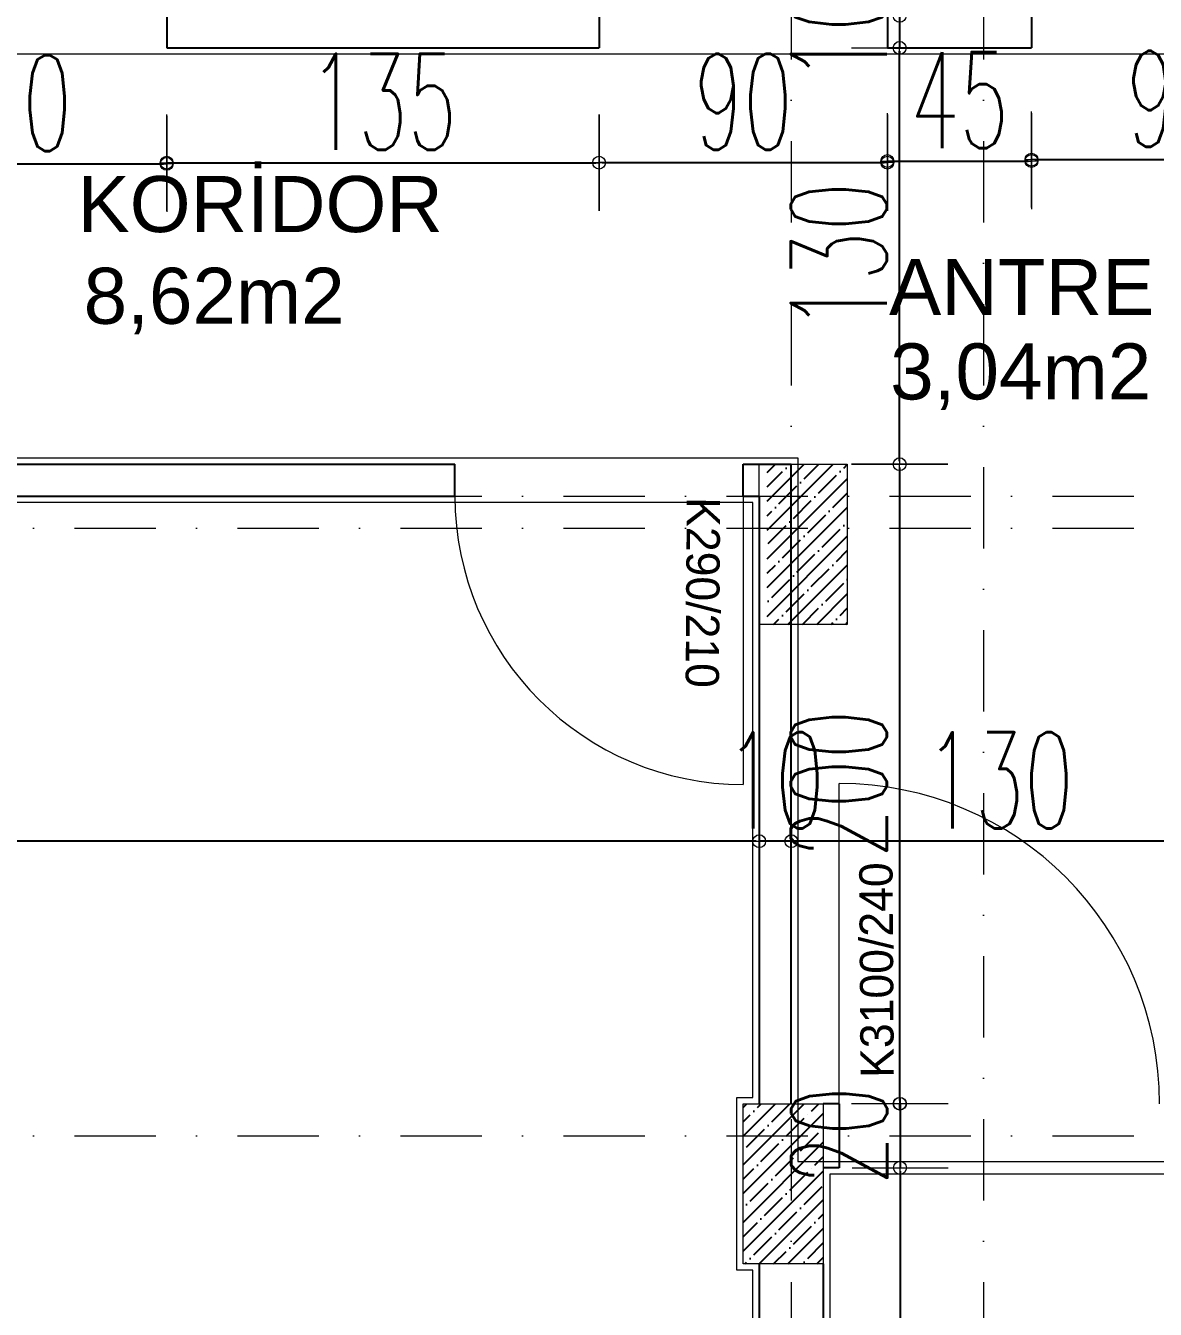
# Model space of a CAD drawing. Header units: millimetres. Extents: x -16104 to 67872, y -88009 to 12107.
# Drawn here: x 11393.1 to 11745.8, y -6313.7 to -5912.9 of the extents above; entities that cross this region are included whole.
import ezdxf

# ---------------------------------------------------------------- set-up
doc = ezdxf.new("R2010")
doc.units = ezdxf.units.MM
doc.linetypes.add('DASHDOTX2', pattern=[50.8, 25.4, -12.7, 0, -12.7])
doc.layers.get('0').update_dxf_attribs({"color": 241})
for name, color, linetype, lineweight in [('akslar', 144, 'Continuous', 20), ('duvar', 123, 'Continuous', 25), ('emsal&kolon', 1, 'Continuous', 5), ('kapı', 3, 'Continuous', 5), ('OLCU', 54, 'Continuous', 13), ('POZ', 36, 'Continuous', 18), ('SıVA', 40, 'Continuous', 9)]:
    doc.layers.add(name, color=color, linetype=linetype, lineweight=lineweight)
doc.styles.add('DIM', font='Txttw.shx', dxfattribs={"width": 0.6})
doc.styles.add('M2', font='stylu.ttf', dxfattribs={"height": 10})
doc.dimstyles.new('50', dxfattribs={"dimscale": 0, "dimtxt": 30, "dimasz": 1, "dimexe": 0, "dimexo": 2, "dimgap": 4, "dimtad": 1, "dimdec": 0, "dimzin": 0, "dimdsep": 46, "dimtxsty": 'DIM', "dimblk1": 'DOT', "dimblk2": 'DOT', "dimsah": 1, "dimcen": 1.5, "dimdle": 3, "dimse1": 1, "dimse2": 1, "dimclrd": 256, "dimclre": 9, "dimclrt": 256, "dimadec": 0, "dimazin": 0, "dimtfac": 0.24, "dimtdec": 0, "dimtix": 1, "dimtmove": 2, "dimatfit": 3, "dimldrblk": 'DOT', "dimfxl": 0, "dimtolj": 1, "dimtzin": 15, "dimarcsym": 0})

# ---------------------------------------------------------------- blocks, each defined once
blk = doc.blocks.new('DOT')
for p, q in [((0, 15), (0, -15)), ((-2, 0), (0, 0)), ((2, 0), (0, 0))]:
    blk.add_line(p, q)
blk.add_circle((0, 0), 2)
blk = doc.blocks.new('*D5669')
at = {"layer": 'Defpoints', "color": 0, "transparency": 16777216}
for p in [(11665.98, -5909.87), (11665.98, -5919.87), (11665.98, -5919.87)]:
    blk.add_point(p, dxfattribs=at)
at = {"layer": 'OLCU', "lineweight": -2, "transparency": 16777216}
for p, q in [((11665.98, -5908.87), (11665.98, -5907.87)), ((11665.98, -5909.87), (11665.98, -5919.87)), ((11665.98, -5920.87), (11665.98, -5921.87))]:
    blk.add_line(p, q, dxfattribs=at)
for p, rotation in [((11665.98, -5909.87), 270), ((11665.98, -5919.87), 90)]:
    blk.add_blockref('DOT', p, dxfattribs=dict(at, rotation=rotation))
at = {"layer": 'OLCU', "transparency": 16777216, "insert": (11646.98, -5914.87), "char_height": 30, "attachment_point": 5, "rotation": 90, "style": 'DIM'}
blk.add_mtext('\\A1;10', dxfattribs=at)
blk = doc.blocks.new('*D5970')
at = {"layer": 'Defpoints', "color": 0, "transparency": 16777216}
for p in [(11649.65, -5919.87), (11665.98, -5919.87), (11632.15, -6049.87)]:
    blk.add_point(p, dxfattribs=at)
at = {"layer": 'OLCU', "lineweight": -2, "transparency": 16777216}
blk.add_line((11665.98, -6048.87), (11665.98, -5920.87), dxfattribs=at)
for p, rotation in [((11665.98, -5919.87), 90), ((11665.98, -6049.87), 270)]:
    blk.add_blockref('DOT', p, dxfattribs=dict(at, rotation=rotation))
at = {"layer": 'OLCU', "transparency": 16777216, "insert": (11646.98, -5984.87), "char_height": 30, "attachment_point": 5, "rotation": 90, "style": 'DIM'}
blk.add_mtext('\\A1;130', dxfattribs=at)
blk = doc.blocks.new('*D5971')
at = {"layer": 'Defpoints', "color": 0, "transparency": 16777216}
for p in [(11632.15, -6049.87), (11632.11, -6249.56), (11665.98, -6249.56)]:
    blk.add_point(p, dxfattribs=at)
at = {"layer": 'OLCU', "lineweight": -2, "transparency": 16777216}
blk.add_line((11665.98, -6050.87), (11665.98, -6248.56), dxfattribs=at)
for p, rotation in [((11665.98, -6049.87), 90), ((11665.98, -6249.56), 270)]:
    blk.add_blockref('DOT', p, dxfattribs=dict(at, rotation=rotation))
at = {"layer": 'OLCU', "transparency": 16777216, "insert": (11646.98, -6149.72), "char_height": 30, "attachment_point": 5, "rotation": 90, "style": 'DIM'}
blk.add_mtext('\\A1;200', dxfattribs=at)
blk = doc.blocks.new('*D5972')
at = {"layer": 'Defpoints', "color": 0, "transparency": 16777216}
for p in [(11647.15, -6249.56), (11647.15, -6269.56), (11666.12, -6269.56)]:
    blk.add_point(p, dxfattribs=at)
at = {"layer": 'OLCU', "lineweight": -2, "transparency": 16777216}
for p, q in [((11666.12, -6248.56), (11666.12, -6247.56)), ((11666.12, -6249.56), (11666.12, -6269.56)), ((11666.12, -6270.56), (11666.12, -6271.56))]:
    blk.add_line(p, q, dxfattribs=at)
for p, rotation in [((11666.12, -6249.56), 270), ((11666.12, -6269.56), 90)]:
    blk.add_blockref('DOT', p, dxfattribs=dict(at, rotation=rotation))
at = {"layer": 'OLCU', "transparency": 16777216, "insert": (11647.12, -6259.56), "char_height": 30, "attachment_point": 5, "rotation": 90, "style": 'DIM'}
blk.add_mtext('\\A1;20', dxfattribs=at)
blk = doc.blocks.new('*D5973')
at = {"layer": 'Defpoints', "color": 0, "transparency": 16777216}
for p in [(11647.15, -6269.56), (11647.15, -6549.56), (11666.12, -6549.56)]:
    blk.add_point(p, dxfattribs=at)
at = {"layer": 'OLCU', "lineweight": -2, "transparency": 16777216}
blk.add_line((11666.12, -6270.56), (11666.12, -6548.56), dxfattribs=at)
for p, rotation in [((11666.12, -6269.56), 90), ((11666.12, -6549.56), 270)]:
    blk.add_blockref('DOT', p, dxfattribs=dict(at, rotation=rotation))
at = {"layer": 'OLCU', "transparency": 16777216, "insert": (11647.12, -6409.56), "char_height": 30, "attachment_point": 5, "rotation": 90, "style": 'DIM'}
blk.add_mtext('\\A1;280', dxfattribs=at)
blk = doc.blocks.new('*D5999')
at = {"layer": 'Defpoints', "color": 0, "transparency": 16777216}
for p in [(11772.15, -6167.58), (11762.15, -6184.87), (11772.15, -6184.87)]:
    blk.add_point(p, dxfattribs=at)
at = {"layer": 'OLCU', "lineweight": -2, "transparency": 16777216}
for p, q in [((11761.15, -6167.58), (11760.15, -6167.58)), ((11762.15, -6167.58), (11772.15, -6167.58)), ((11773.15, -6167.58), (11774.15, -6167.58))]:
    blk.add_line(p, q, dxfattribs=at)
blk.add_blockref('DOT', (11762.15, -6167.58), dxfattribs=at)
at = {"layer": 'OLCU', "lineweight": -2, "transparency": 16777216, "rotation": 180}
blk.add_blockref('DOT', (11772.15, -6167.58), dxfattribs=at)
at = {"layer": 'OLCU', "transparency": 16777216, "insert": (11767.15, -6148.58), "char_height": 30, "attachment_point": 5, "style": 'DIM'}
blk.add_mtext('\\A1;10', dxfattribs=at)
blk = doc.blocks.new('*D5694')
at = {"layer": 'Defpoints', "color": 0, "transparency": 16777216}
for p in [(11632.15, -6167.58), (11632.15, -6184.87), (11762.15, -6184.87)]:
    blk.add_point(p, dxfattribs=at)
at = {"layer": 'OLCU', "lineweight": -2, "transparency": 16777216}
blk.add_line((11761.15, -6167.58), (11633.15, -6167.58), dxfattribs=at)
at = {"layer": 'OLCU', "lineweight": -2, "transparency": 16777216, "rotation": 180}
blk.add_blockref('DOT', (11632.15, -6167.58), dxfattribs=at)
at = {"layer": 'OLCU', "lineweight": -2, "transparency": 16777216}
blk.add_blockref('DOT', (11762.15, -6167.58), dxfattribs=at)
at = {"layer": 'OLCU', "transparency": 16777216, "insert": (11697.15, -6148.58), "char_height": 30, "attachment_point": 5, "style": 'DIM'}
blk.add_mtext('\\A1;130', dxfattribs=at)
blk = doc.blocks.new('*D5695')
at = {"layer": 'Defpoints', "color": 0, "transparency": 16777216}
for p in [(11622.15, -6167.58), (11622.15, -6167.58), (11632.15, -6167.58)]:
    blk.add_point(p, dxfattribs=at)
at = {"layer": 'OLCU', "lineweight": -2, "transparency": 16777216}
for p, q in [((11621.15, -6167.58), (11620.15, -6167.58)), ((11632.15, -6167.58), (11622.15, -6167.58)), ((11633.15, -6167.58), (11634.15, -6167.58))]:
    blk.add_line(p, q, dxfattribs=at)
blk.add_blockref('DOT', (11622.15, -6167.58), dxfattribs=at)
at = {"layer": 'OLCU', "lineweight": -2, "transparency": 16777216, "rotation": 180}
blk.add_blockref('DOT', (11632.15, -6167.58), dxfattribs=at)
at = {"layer": 'OLCU', "transparency": 16777216, "insert": (11627.15, -6148.58), "char_height": 30, "attachment_point": 5, "style": 'DIM'}
blk.add_mtext('\\A1;10', dxfattribs=at)
blk = doc.blocks.new('*D5696')
at = {"layer": 'Defpoints', "color": 0, "transparency": 16777216}
for p in [(11017.15, -6167.58), (11017.15, -6167.58), (11622.15, -6167.58)]:
    blk.add_point(p, dxfattribs=at)
at = {"layer": 'OLCU', "lineweight": -2, "transparency": 16777216}
blk.add_line((11621.15, -6167.58), (11018.15, -6167.58), dxfattribs=at)
at = {"layer": 'OLCU', "lineweight": -2, "transparency": 16777216, "rotation": 180}
blk.add_blockref('DOT', (11017.15, -6167.58), dxfattribs=at)
at = {"layer": 'OLCU', "lineweight": -2, "transparency": 16777216}
blk.add_blockref('DOT', (11622.15, -6167.58), dxfattribs=at)
at = {"layer": 'OLCU', "transparency": 16777216, "insert": (11319.65, -6148.58), "char_height": 30, "attachment_point": 5, "style": 'DIM'}
blk.add_mtext('\\A1;605', dxfattribs=at)
blk = doc.blocks.new('*D6003')
at = {"layer": 'Defpoints', "color": 0, "transparency": 16777216}
for p in [(11347.15, -5919.87), (11437.15, -5919.87), (11437.15, -5956.09)]:
    blk.add_point(p, dxfattribs=at)
at = {"layer": 'OLCU', "lineweight": -2, "transparency": 16777216}
blk.add_line((11348.15, -5956.09), (11436.15, -5956.09), dxfattribs=at)
at = {"layer": 'OLCU', "lineweight": -2, "transparency": 16777216, "rotation": 180}
blk.add_blockref('DOT', (11347.15, -5956.09), dxfattribs=at)
at = {"layer": 'OLCU', "lineweight": -2, "transparency": 16777216}
blk.add_blockref('DOT', (11437.15, -5956.09), dxfattribs=at)
at = {"layer": 'OLCU', "transparency": 16777216, "insert": (11392.15, -5937.09), "char_height": 30, "attachment_point": 5, "style": 'DIM'}
blk.add_mtext('\\A1;90', dxfattribs=at)
blk = doc.blocks.new('*D6004')
at = {"layer": 'Defpoints', "color": 0, "transparency": 16777216}
for p in [(11437.15, -5919.87), (11572.15, -5919.87), (11572.15, -5955.71)]:
    blk.add_point(p, dxfattribs=at)
at = {"layer": 'OLCU', "lineweight": -2, "transparency": 16777216}
blk.add_line((11438.15, -5955.71), (11571.15, -5955.71), dxfattribs=at)
at = {"layer": 'OLCU', "lineweight": -2, "transparency": 16777216, "rotation": 180}
blk.add_blockref('DOT', (11437.15, -5955.71), dxfattribs=at)
at = {"layer": 'OLCU', "lineweight": -2, "transparency": 16777216}
blk.add_blockref('DOT', (11572.15, -5955.71), dxfattribs=at)
at = {"layer": 'OLCU', "transparency": 16777216, "insert": (11504.65, -5936.71), "char_height": 30, "attachment_point": 5, "style": 'DIM'}
blk.add_mtext('\\A1;135', dxfattribs=at)
blk = doc.blocks.new('*D5707')
at = {"layer": 'Defpoints', "color": 0, "transparency": 16777216}
for p in [(11572.15, -5914.87), (11662.15, -5914.87), (11662.15, -5955.7)]:
    blk.add_point(p, dxfattribs=at)
at = {"layer": 'OLCU', "lineweight": -2, "transparency": 16777216}
blk.add_line((11573.15, -5955.7), (11661.15, -5955.7), dxfattribs=at)
at = {"layer": 'OLCU', "lineweight": -2, "transparency": 16777216, "rotation": 180}
blk.add_blockref('DOT', (11572.15, -5955.7), dxfattribs=at)
at = {"layer": 'OLCU', "lineweight": -2, "transparency": 16777216}
blk.add_blockref('DOT', (11662.15, -5955.7), dxfattribs=at)
at = {"layer": 'OLCU', "transparency": 16777216, "insert": (11617.15, -5936.7), "char_height": 30, "attachment_point": 5, "style": 'DIM'}
blk.add_mtext('\\A1;90', dxfattribs=at)
blk = doc.blocks.new('*D6005')
at = {"layer": 'Defpoints', "color": 0, "transparency": 16777216}
for p in [(11662.15, -5919.87), (11707.15, -5919.87), (11707.15, -5955.2)]:
    blk.add_point(p, dxfattribs=at)
at = {"layer": 'OLCU', "lineweight": -2, "transparency": 16777216}
blk.add_line((11663.15, -5955.2), (11706.15, -5955.2), dxfattribs=at)
at = {"layer": 'OLCU', "lineweight": -2, "transparency": 16777216, "rotation": 180}
blk.add_blockref('DOT', (11662.15, -5955.2), dxfattribs=at)
at = {"layer": 'OLCU', "lineweight": -2, "transparency": 16777216}
blk.add_blockref('DOT', (11707.15, -5955.2), dxfattribs=at)
at = {"layer": 'OLCU', "transparency": 16777216, "insert": (11684.65, -5936.2), "char_height": 30, "attachment_point": 5, "style": 'DIM'}
blk.add_mtext('\\A1;45', dxfattribs=at)
blk = doc.blocks.new('*D6006')
at = {"layer": 'Defpoints', "color": 0, "transparency": 16777216}
for p in [(11707.15, -5914.87), (11797.15, -5914.87), (11797.15, -5954.75)]:
    blk.add_point(p, dxfattribs=at)
at = {"layer": 'OLCU', "lineweight": -2, "transparency": 16777216}
blk.add_line((11708.15, -5954.75), (11796.15, -5954.75), dxfattribs=at)
at = {"layer": 'OLCU', "lineweight": -2, "transparency": 16777216, "rotation": 180}
blk.add_blockref('DOT', (11707.15, -5954.75), dxfattribs=at)
at = {"layer": 'OLCU', "lineweight": -2, "transparency": 16777216}
blk.add_blockref('DOT', (11797.15, -5954.75), dxfattribs=at)
at = {"layer": 'OLCU', "transparency": 16777216, "insert": (11752.15, -5935.75), "char_height": 30, "attachment_point": 5, "style": 'DIM'}
blk.add_mtext('\\A1;90', dxfattribs=at)
blk = doc.blocks.new('*D5802')
at = {"layer": 'Defpoints', "color": 0, "transparency": 16777216}
for p in [(11127.15, -5234.56), (11632.11, -5234.56), (11632.11, -6281.78)]:
    blk.add_point(p, dxfattribs=at)
at = {"layer": 'OLCU', "lineweight": -2, "transparency": 16777216}
blk.add_line((11128.15, -5234.56), (11631.11, -5234.56), dxfattribs=at)
at = {"layer": 'OLCU', "lineweight": -2, "transparency": 16777216, "rotation": 180}
blk.add_blockref('DOT', (11127.15, -5234.56), dxfattribs=at)
at = {"layer": 'OLCU', "lineweight": -2, "transparency": 16777216}
blk.add_blockref('DOT', (11632.11, -5234.56), dxfattribs=at)
at = {"layer": 'OLCU', "transparency": 16777216, "insert": (11379.63, -5215.56), "char_height": 30, "attachment_point": 5, "style": 'DIM'}
blk.add_mtext('\\A1;505', dxfattribs=at)
blk = doc.blocks.new('*D5803')
at = {"layer": 'Defpoints', "color": 0, "transparency": 16777216}
for p in [(11632.11, -5234.56), (11692.15, -5234.56), (11692.15, -6281.78)]:
    blk.add_point(p, dxfattribs=at)
at = {"layer": 'OLCU', "lineweight": -2, "transparency": 16777216}
blk.add_line((11633.11, -5234.56), (11691.15, -5234.56), dxfattribs=at)
at = {"layer": 'OLCU', "lineweight": -2, "transparency": 16777216, "rotation": 180}
blk.add_blockref('DOT', (11632.11, -5234.56), dxfattribs=at)
at = {"layer": 'OLCU', "lineweight": -2, "transparency": 16777216}
blk.add_blockref('DOT', (11692.15, -5234.56), dxfattribs=at)
at = {"layer": 'OLCU', "transparency": 16777216, "insert": (11662.13, -5215.56), "char_height": 30, "attachment_point": 5, "style": 'DIM'}
blk.add_mtext('\\A1;60', dxfattribs=at)

msp = doc.modelspace()

# ---------------------------------------------------------------- hatches: boundary and pattern name
h = msp.add_hatch()
h.set_pattern_fill('ANSI35,_O', color=256)
h.set_pattern_definition([(45, (3610.055, -16859.918), (-4.490128, 4.490128), []), (45, (3614.5454, -16859.918), (-4.490128, 4.490128), [7.9375, -1.5875, 0, -1.5875])])
h.paths.add_polyline_path([(11649.65, -6049.87), (11624.65, -6049.87), (11624.65, -6099.87), (11629.65, -6099.87), (11649.65, -6099.87)])
h = msp.add_hatch()
h.set_pattern_fill('ANSI35,_O', color=256)
h.set_pattern_definition([(45, (0, -17059.605), (-4.490128, 4.490128), []), (45, (4.49, -17059.605), (-4.490128, 4.490128), [7.9375, -1.5875, 0, -1.5875])])
h.paths.add_polyline_path([(11632.11, -6249.56), (11617.15, -6249.56), (11617.15, -6259.56), (11632.11, -6259.56)])
h.paths.add_polyline_path([(11642.15, -6249.56), (11632.11, -6249.56), (11632.11, -6259.56), (11642.15, -6259.56)], flags=16)
h.paths.add_polyline_path([(11642.15, -6259.56), (11632.11, -6259.56), (11632.11, -6299.56), (11642.15, -6299.56)])
h.paths.add_polyline_path([(11632.11, -6259.56), (11617.15, -6259.56), (11617.15, -6299.56), (11632.11, -6299.56)])
h.paths.add_polyline_path([(11624.62, -6281.63), (11624.62, -6237.49), (11669.62, -6237.49), (11669.62, -6281.63)], flags=9)

# ---------------------------------------------------------------- linework, layer by layer
at = {"layer": 'akslar', "linetype": 'DASHDOTX2'}
for p, q in [((11632.11, -5134.56), (11632.11, -7944.06)), ((11692.15, -5134.56), (11692.15, -7944.06)), ((10492.15, -6059.87), (13542.15, -6059.87)), ((10492.15, -6069.87), (11911.65, -6069.87)), ((10492.15, -6259.56), (13542.15, -6259.56))]:
    msp.add_line(p, q, dxfattribs=at)
at = {"layer": 'duvar'}
for p, q in [((11437.15, -5909.87), (11437.15, -5919.87)), ((11572.15, -5909.87), (11572.15, -5919.87)), ((11662.15, -5909.87), (11662.15, -5919.87)), ((11707.15, -5909.87), (11707.15, -5919.87)), ((11437.15, -5919.87), (11572.15, -5919.87)), ((11662.15, -5919.87), (11707.15, -5919.87)), ((11137.15, -6049.87), (11527.15, -6049.87)), ((11527.15, -6059.87), (11527.15, -6049.87)), ((11617.15, -6049.87), (11632.15, -6049.87)), ((11617.15, -6059.87), (11617.15, -6049.87)), ((11632.11, -6249.56), (11632.15, -6049.87)), ((11042.15, -6059.87), (11527.15, -6059.87)), ((11617.15, -6059.87), (11622.15, -6059.87)), ((11622.15, -6059.87), (11622.15, -6249.56)), ((11647.15, -6249.56), (11642.15, -6249.56)), ((11647.15, -6249.56), (11642.15, -6249.56)), ((11647.15, -6249.56), (11647.15, -6269.56)), ((11647.15, -6269.56), (11642.15, -6269.56)), ((11622.15, -6299.56), (11622.15, -6519.56)), ((11642.15, -6299.56), (11642.15, -6519.56))]:
    msp.add_line(p, q, dxfattribs=at)
at = {"layer": 'emsal&kolon'}
for points in [[(11622.15, -6049.87), (11649.65, -6049.87), (11649.65, -6099.87), (11622.15, -6099.87), (11622.15, -6049.87)], [(11617.15, -6249.56), (11642.15, -6249.56), (11642.15, -6299.56), (11617.15, -6299.56), (11617.15, -6249.56)]]:
    msp.add_lwpolyline(points, dxfattribs=at)
at = {"layer": 'kapı'}
for p, q in [((11617.15, -6059.87), (11617.15, -6149.87)), ((11647.15, -6249.56), (11647.15, -6149.56))]:
    msp.add_line(p, q, dxfattribs=at)
for centre, radius, start, end in [((11617.15, -6059.87), 90, 180, 270), ((11647.15, -6249.56), 100, 0, 90)]:
    msp.add_arc(centre, radius, start, end, dxfattribs=at)
at = {"layer": 'SıVA'}
for points in [[(11800.15, -5921.87), (11662.15, -5921.87), (11572.15, -5921.87), (11437.15, -5921.87), (11347.15, -5921.87), (11139.15, -5921.87), (11139.15, -6047.87), (11527.15, -6047.87), (11634.15, -6047.87), (11634.15, -6267.56), (11760.15, -6267.56), (11760.15, -6087.87), (11800.15, -6087.87)], [(11019.15, -6542.56), (11615.15, -6542.56), (11615.15, -6517.56), (11620.15, -6517.56), (11620.15, -6301.56), (11615.15, -6301.56), (11615.15, -6247.56), (11620.15, -6247.56), (11620.15, -6061.87), (11527.15, -6061.87), (11044.15, -6061.87), (11044.15, -6076.87), (11019.15, -6076.87), (11019.15, -6459.56)], [(12390.15, -6547.56), (12390.15, -6271.56), (12277.15, -6271.56), (11747.15, -6271.56), (11644.15, -6271.56), (11644.15, -6547.56), (11762.15, -6547.56)]]:
    msp.add_lwpolyline(points, close=True, dxfattribs=at)

# ---------------------------------------------------------------- texts
at = {"layer": 'emsal&kolon', "char_height": 17.5, "width": 1076.8413, "attachment_point": 9}
for s, insert in [('{\\fArial|b0|i0|c162|p34;KORİDOR}', (11523.39, -5977.63)), ('{\\fArial|b0|i0|c162|p34;ANTRE}', (11745.52, -6003.28)), ('{\\fArial|b0|i0|c162|p34;8,62m2}', (11492.75, -6009.28)), ('{\\fArial|b0|i0|c162|p34;3,04m2}', (11744.56, -6032.89))]:
    msp.add_mtext(s, dxfattribs=dict(at, insert=insert))
at = {"layer": 'POZ', "style": 'M2', "flags": 4}
for tag, p, rotation in [('K290/210', (11599.53, -6060.12), 269.64), ('K3100/240', (11664.18, -6241.43), 90.36)]:
    msp.add_attdef(tag, p, 'K1 80/210', height=10.4, rotation=rotation, dxfattribs=at)

# ---------------------------------------------------------------- dimensions: what is measured, and where the dimension line sits
at = {"layer": 'OLCU'}
for base, p1, p2, picture, middle in [((11632.11, -5234.56), (11127.15, -5234.56), (11632.11, -6281.78), '*D5802', (11379.63, -5215.56)), ((11692.15, -5234.56), (11632.11, -5234.56), (11692.15, -6281.78), '*D5803', (11662.13, -5215.56)), ((11662.15, -5955.7), (11572.15, -5914.87), (11662.15, -5914.87), '*D5707', (11617.15, -5936.7)), ((11797.15, -5954.75), (11707.15, -5914.87), (11797.15, -5914.87), '*D6006', (11752.15, -5935.75)), ((11437.15, -5956.09), (11347.15, -5919.87), (11437.15, -5919.87), '*D6003', (11392.15, -5937.09)), ((11572.15, -5955.71), (11437.15, -5919.87), (11572.15, -5919.87), '*D6004', (11504.65, -5936.71)), ((11707.15, -5955.2), (11662.15, -5919.87), (11707.15, -5919.87), '*D6005', (11684.65, -5936.2)), ((11017.15, -6167.58), (11622.15, -6167.58), (11017.15, -6167.58), '*D5696', (11319.65, -6148.58)), ((11622.15, -6167.58), (11632.15, -6167.58), (11622.15, -6167.58), '*D5695', (11627.15, -6148.58)), ((11632.15, -6167.58), (11762.15, -6184.87), (11632.15, -6184.87), '*D5694', (11697.15, -6148.58)), ((11772.15, -6167.58), (11762.15, -6184.87), (11772.15, -6184.87), '*D5999', (11767.15, -6148.58))]:
    dim = msp.add_linear_dim(base=base, p1=p1, p2=p2, dimstyle='50', override={"dimscale": 1}, dxfattribs=at)
    dim.commit()
    dim.dimension.update_dxf_attribs({"geometry": picture, "text_midpoint": middle})
for base, p1, p2, picture, middle in [((11665.98, -5919.87), (11665.98, -5909.87), (11665.98, -5919.87), '*D5669', (11646.98, -5914.87)), ((11665.98, -5919.87), (11632.15, -6049.87), (11649.65, -5919.87), '*D5970', (11646.98, -5984.87)), ((11665.98, -6249.56), (11632.15, -6049.87), (11632.11, -6249.56), '*D5971', (11646.98, -6149.72)), ((11666.12, -6269.56), (11647.15, -6249.56), (11647.15, -6269.56), '*D5972', (11647.12, -6259.56))]:
    dim = msp.add_linear_dim(base=base, p1=p1, p2=p2, angle=90, dimstyle='50', override={"dimscale": 1}, dxfattribs=at)
    dim.commit()
    dim.dimension.update_dxf_attribs({"geometry": picture, "text_midpoint": middle})
dim = msp.add_linear_dim(base=(11666.12, -6549.56), p1=(11647.15, -6269.56), p2=(11647.15, -6549.56), angle=90, text='280', dimstyle='50', override={"dimscale": 1}, dxfattribs=at)
dim.commit()
dim.dimension.update_dxf_attribs({"geometry": '*D5973', "text_midpoint": (11647.12, -6409.56)})

doc.saveas('drawing.dxf')
